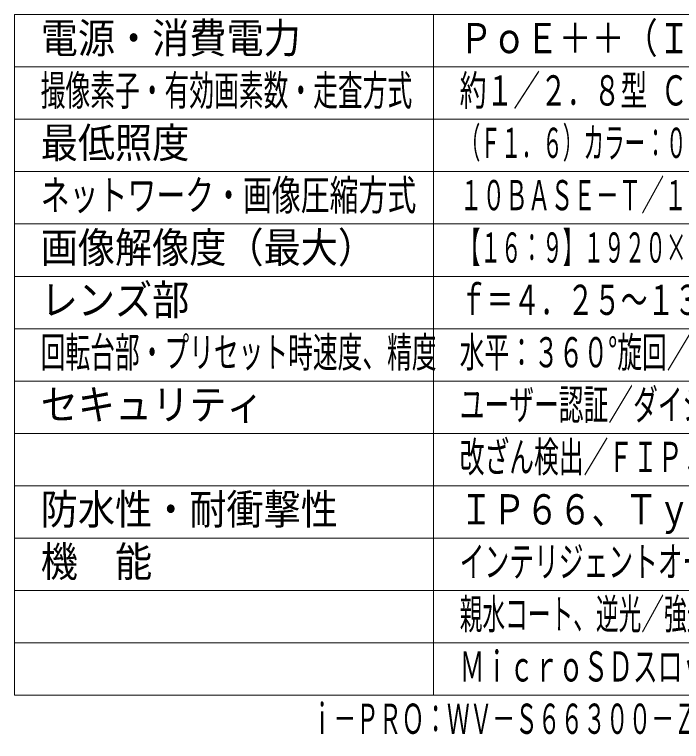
# Model space of a CAD drawing. Units: millimetres on the paper. Extents: x -63 to 65, y -59 to 59.
# Drawn here: x -62.6 to 1, y -59 to 10.4 of the extents above; entities that cross this region are included whole.
import ezdxf
from ezdxf.enums import TextEntityAlignment as Align

# ---------------------------------------------------------------- set-up
doc = ezdxf.new("R2010")
doc.units = ezdxf.units.MM
doc.layers.add('0-0_MOJI1', color=7, linetype='Continuous')
doc.layers.add('0-1_相当品', color=4, linetype='Continuous')
doc.layers.add('0-5_WAKU', color=4, linetype='Continuous', lineweight=9)
doc.styles.add('ＭＳ ゴシック', font='')
doc.styles.get('ＭＳ ゴシック').set_extended_font_data('MS Gothic')

msp = doc.modelspace()

# ---------------------------------------------------------------- linework, layer by layer
at = {"layer": '0-5_WAKU', "color": 3}
for p, q in [((-62.646, -54.581), (-62.646, 10.419)), ((-62.646, 10.419), (62.354, 10.419)), ((-22.646, -54.581), (-22.646, 10.419)), ((-62.646, -54.581), (62.354, -54.581))]:
    msp.add_line(p, q, dxfattribs=at)
at = {"layer": '0-5_WAKU'}
for p, q in [((-62.646, 5.419), (62.354, 5.419)), ((-62.646, 0.419), (62.354, 0.419)), ((62.354, -4.581), (-62.646, -4.581)), ((62.354, -9.581), (-62.646, -9.581)), ((62.354, -14.581), (-62.646, -14.581)), ((-62.646, -19.581), (62.354, -19.581)), ((-62.646, -24.581), (62.354, -24.581)), ((-62.646, -29.581), (62.354, -29.581)), ((-62.646, -34.581), (62.354, -34.581)), ((-62.646, -39.581), (62.354, -39.581)), ((-62.646, -44.581), (62.354, -44.581)), ((-62.646, -49.581), (62.354, -49.581))]:
    msp.add_line(p, q, dxfattribs=at)

# ---------------------------------------------------------------- texts
at = {"layer": '0-0_MOJI1', "style": 'ＭＳ ゴシック'}
for s, height, width, p in [('電源・消費電力', 2.889, 0.9, (-60.146, 5.864)), ('ＰｏＥ＋＋（ＩＥＥＥ８０２．３ｂｔ準拠）約４５．９Ｗ', 2.886, 0.8, (-20.146, 5.864)), ('撮像素子・有効画素数・走査方式', 2.889, 0.6, (-60.146, 0.864)), ('約１／２．８型 ＣＭＯＳセンサー・約２１０万画素・プログレッシブ', 2.886, 0.65, (-20.146, 0.864)), ('最低照度', 2.889, 0.9, (-60.146, -4.136)), ('（Ｆ１．６）カラー：０．００１ｌｘ、白黒：０．０００４ｌｘ／０ｌｘ（ＩＲ ＬＥＤ点灯時）', 2.886, 0.5, (-20.146, -4.136)), ('ネットワーク・画像圧縮方式', 2.889, 0.7, (-60.146, -9.136)), ('１０ＢＡＳＥ－Ｔ／１００ＢＡＳＥ－ＴＸ・Ｈ．２６５、Ｈ．２６４、ＪＰＥＧ', 2.889, 0.55, (-20.146, -9.136)), ('画像解像度（最大）', 2.889, 0.9, (-60.146, -14.136)), ('【１６：９】１９２０×１０８０（６０ｆｐｓ）【４：３】１２８０×９６０（３０ｆｐｓ）', 2.886, 0.5, (-20.146, -14.136)), ('レンズ部', 2.889, 0.9, (-60.146, -19.136)), ('ｆ＝４．２５～１３６ｍｍ（３２倍、電動ズーム／電動フォーカス）', 2.889, 0.65, (-20.146, -19.136)), ('回転台部・プリセット時速度、精度', 2.886, 0.6, (-60.146, -24.136)), ('水平：３６０°旋回／垂直：－２０°～＋１２０°・７００°／ｓ、±０．１°', 2.886, 0.6, (-20.146, -24.136)), ('ユーザー認証／ダイジェスト認証／ホスト認証／ＨＴＴＰＳ／動画ファイルの', 2.889, 0.6, (-20.146, -29.136)), ('セキュリティ', 2.889, 0.9, (-60.146, -29.136)), ('改ざん検出／ＦＩＰＳ １４０－２ ｌｅｖｅｌ３準拠セキュアエレメント ', 2.889, 0.6, (-20.146, -34.136)), ('防水性・耐衝撃性', 2.889, 0.9, (-60.146, -39.136)), ('ＩＰ６６、Ｔｙｐｅ４Ｘ、ＮＥＭＡ４Ｘ 準拠・ＩＫ１０', 2.886, 0.8, (-20.146, -39.136)), ('機\u3000能', 2.889, 0.9, (-60.146, -44.136)), ('インテリジェントオート、スーパーダイナミック、スマートコーディング、', 2.889, 0.6, (-20.146, -44.136)), ('親水コート、逆光／強光補正、カラー／白黒切換、動作検知、妨害検知、音検知、', 2.889, 0.55, (-20.146, -49.136)), ('ＭｉｃｒｏＳＤスロット、ＡＩ自動追尾、ＡＩ音識別、ＡＩアプリ搭載可能', 2.886, 0.6, (-20.146, -54.136))]:
    msp.add_text(s, height=height, dxfattribs=dict(at, width=width)).set_placement(p, align=Align.BOTTOM_LEFT)
at = {"layer": '0-1_相当品', "style": 'ＭＳ ゴシック', "width": 0.55}
msp.add_text('ｉ－ＰＲＯ：ＷＶ－Ｓ６６３００－Ｚ３ＬＮ＋ＷＶ－ＱＷＬ５０１ＷＵＸ＋ＷＶ－ＱＳＲ５０６－Ｗ', height=2.889, dxfattribs=at).set_placement((-34.366, -59.136), align=Align.BOTTOM_LEFT)

doc.saveas('drawing.dxf')
